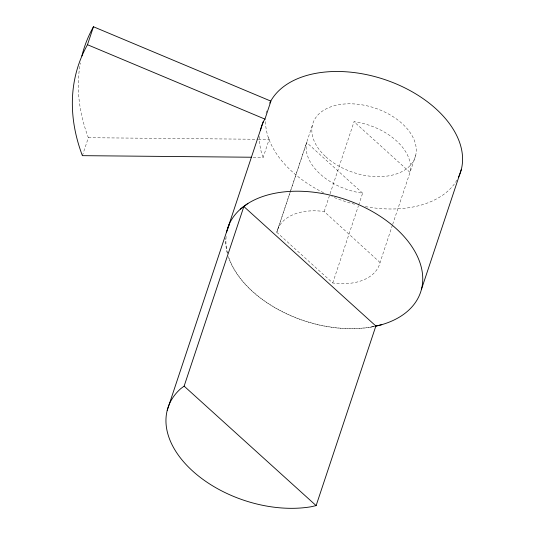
<?xml version="1.0" encoding="UTF-8"?>
<svg xmlns="http://www.w3.org/2000/svg" width="535" height="535" viewBox="0 0 535 535"><rect width="100%" height="100%" fill="white"/><g stroke="black" fill="none" stroke-linecap="round" stroke-linejoin="round"><path stroke-width="0.4" stroke-dasharray="2.67 2.01" d="M392.422 225.135L380.057 262.518A53.861 33.966 18.4 0 1 335.318 283.296L332.75 282.975L276.809 232.337L312.447 124.963M362.623 193.175L306.675 142.537L306.114 147.045A53.861 33.966 18.4 0 0 357.755 192.373L362.623 193.175L358.691 204.985M380.057 262.518L324.17 211.532L321.595 211.198A53.861 33.966 18.4 0 0 276.849 231.976M82.383 155.658L88.362 137.702A294.711 185.866 18.4 0 1 80.357 62.956M266.015 113.326L266.804 110.952M253.182 157.25L263.18 157.343L269.152 139.388L268.149 136.987M276.809 232.337L289.91 192.954M290.171 192.165L306.675 142.537M324.17 211.532L354.043 121.733L358.905 122.522A53.861 33.966 18.4 0 1 410.546 167.85L409.977 172.357L354.043 121.733M332.75 282.975L358.43 205.774M392.683 224.346L415.655 155.504M370.862 327.152L374.44 326.337A101.409 63.959 18.4 0 1 228.592 256.94M88.362 137.702L257.489 139.274M258.325 139.287L269.152 139.388M263.18 157.343L262.177 154.943A101.623 64.093 18.4 0 1 259.769 134.96M456.943 180.101A101.623 64.093 18.4 0 1 365.071 206.537M354.611 204.223A101.623 64.093 18.4 0 1 331.827 196.526M323.588 192.747A101.623 64.093 18.4 0 1 265.567 119.318M375.59 326.236A101.623 64.093 18.4 0 1 228.278 256.593M227.355 253.456A101.623 64.093 18.4 0 1 225.763 238.643M227.455 253.068A101.409 63.959 18.4 0 1 226.211 235.955M325.868 156.808A53.861 33.966 18.4 0 0 413.996 160.059A53.861 33.966 18.4 0 0 352.297 103.843A53.861 33.966 18.4 0 0 325.868 156.808"/><path stroke-width="0.8" d="M251.517 157.237L82.383 155.658A294.711 185.866 18.4 0 1 87.479 44.713L93.451 26.75L270.911 101.148L264.932 119.111L263.728 121.044A101.623 64.093 18.4 0 0 260.485 130.4M167.228 410.285L263.374 121.258M375.871 326.009L316.125 505.608L311.116 506.752A101.623 64.093 18.4 0 1 192.714 471.094A101.623 64.093 18.4 0 1 180.69 388.704L184.127 386.136L243.866 206.537L375.871 326.009L381.789 324.665M421.473 289.254L461.304 169.521M240.436 209.105L247.919 203.501M87.479 44.713L264.932 119.111M184.127 386.136L316.125 505.608M81.862 56.008A294.711 185.866 18.4 0 1 93.451 26.75M269.707 103.081A101.623 64.093 18.4 0 1 392.449 82.383A101.623 64.093 18.4 0 1 458.401 177.393M226.619 232.19A101.623 64.093 18.4 0 1 378.205 215.023A101.623 64.093 18.4 0 1 375.59 326.236M227.255 230.458A101.409 63.959 18.4 0 1 229.682 223.717"/></g></svg>
